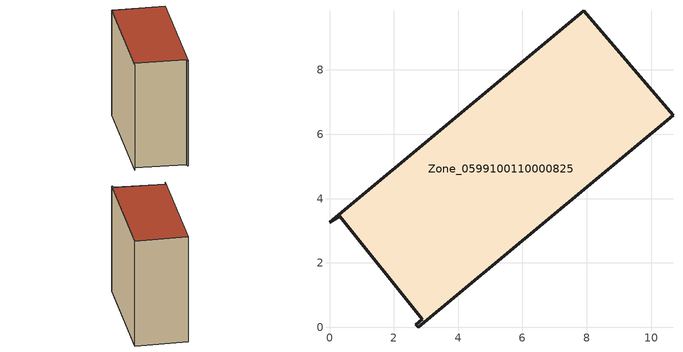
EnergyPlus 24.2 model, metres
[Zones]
Zone_0599100110000825
 floor ground (C_G): 2.88,0.24 0.32,3.46 0,3.26 7.91,9.84 10.68,6.6 2.75,0 2.69,0.08 z0
 wall outside (C_F): 2.75,0 10.68,6.6 7.91,9.84 0,3.26 0.32,3.46 2.88,0.24 2.69,0.08 2.75,0 z0:9.03
 roof outside (C_R): 0.32,3.46 2.88,0.24 2.69,0.08 2.75,0 10.68,6.6 7.91,9.84 0,3.26 z9.03
[BUILDING]
Pand.0599100110000825: North Axis=0; Terrain=City; Loads Convergence Tolerance Value=0.04; Temperature Convergence Tolerance Value=0.4; Solar Distribution=FullExterior; Maximum Number of Warmup Days=25; Minimum Number of Warmup Days=1
[Site:Location]
Rotterdam.The.Hague.AP_ZH_NLD Design_Conditions: Latitude=51.96; Longitude=4.45; Time Zone=1; Elevation=-4.5
[SITE:GROUNDTEMPERATURE:BUILDINGSURFACE]
18, 18, 18, 18, 18, 18, 18, 18, 18, 18, 18, 18
[MATERIAL] Thermal Absorptance=0.9; Solar Absorptance=0.7; Visible Absorptance=0.7
Name | Roughness | Thickness | Conductivity | Density | Specific Heat
G.TI.2015-2018 | MediumSmooth | 0.15 | 0.0428571 | 540 | 1210
F.TI.2015-2018 | Rough | 0.3 | 0.0666667 | 1920 | 840
R.TI.2015-2018 | MediumRough | 0.2 | 0.0333333 | 1500 | 1000
[CONSTRUCTION]
C_G: G.TI.2015-2018
C_F: F.TI.2015-2018
C_R: R.TI.2015-2018
[ZONE]
Zone_0599100110000825: Type=1; Multiplier=1; Ceiling Height=Autocalculate; Volume=Autocalculate; Floor Area=autocalculate; Part of Total Floor Area=Yes
[ZONEINFILTRATION:DESIGNFLOWRATE]
Infil_Zone_0599100110000825: Zone or ZoneList or Space or SpaceList=Zone_0599100110000825; Schedule=AlwaysOn; Design Flow Rate Calculation Method=Flow/Area; Flow Rate per Floor Area=0.0015; Constant Term Coefficient=1; Temperature Term Coefficient=0; Velocity Term Coefficient=0; Velocity Squared Term Coefficient=0
[HVACTEMPLATE:ZONE:IDEALLOADSAIRSYSTEM]
Zone_0599100110000825: Maximum Heating Supply Air Temperature=50; Minimum Cooling Supply Air Temperature=13; Maximum Heating Supply Air Humidity Ratio=0.0156; Minimum Cooling Supply Air Humidity Ratio=0.0077; Heating Limit=NoLimit; Cooling Limit=NoLimit; Dehumidification Control Type=ConstantSensibleHeatRatio; Cooling Sensible Heat Ratio=0.7; Dehumidification Setpoint=60; Humidification Control Type=None; Humidification Setpoint=30; Outdoor Air Method=None; Outdoor Air Flow Rate per Person=0.00944; Outdoor Air Flow Rate per Zone Floor Area=0; Outdoor Air Flow Rate per Zone=0; Demand Controlled Ventilation Type=None; Outdoor Air Economizer Type=NoEconomizer; Heat Recovery Type=None; Sensible Heat Recovery Effectiveness=0.7; Latent Heat Recovery Effectiveness=0.65
[ZONECONTROL:THERMOSTAT]
ThermostatControl_Zone_0599100110000825: Zone or ZoneList=Zone_0599100110000825; Control Type Schedule=DualSetpointControlType; Control 1=Thermostat_Zone_0599100110000825; Temperature Difference Between Cutout And Setpoint=0
[THERMOSTATSETPOINT:DUALSETPOINT]
Thermostat_Zone_0599100110000825: Heating Setpoint Temperature Schedule=HeatingSetpoint_Zone_0599100110000825; Cooling Setpoint Temperature Schedule=CoolingSetpoint_Zone_0599100110000825
[SCHEDULE:COMPACT]
HeatingSetpoint_Zone_0599100110000825: Through: 12/31, For: AllDays, Until: 24:00, 21
CoolingSetpoint_Zone_0599100110000825: Through: 12/31, For: AllDays, Until: 24:00, 24
DualSetpointControlType: Through: 12/31, For: AllDays, Until: 24:00, 4
AlwaysOn: Through: 12/31, For: AllDays, Until: 24:00, 1
